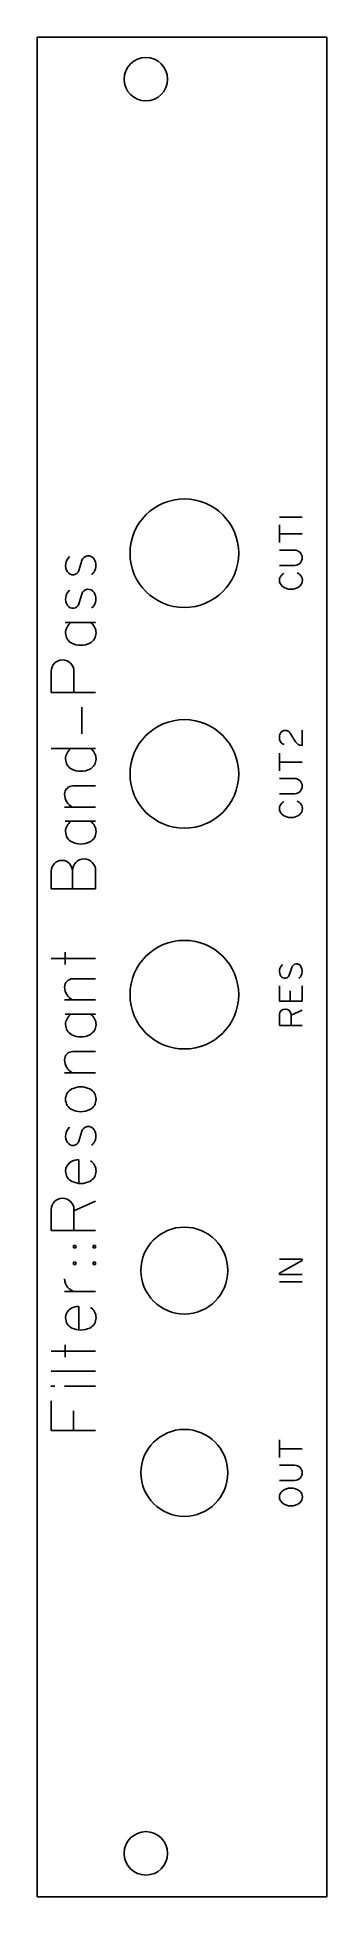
# Model space of a CAD drawing. Header units: millimetres. Extents: x 0 to 20, y 0 to 128.
import ezdxf

# ---------------------------------------------------------------- set-up
doc = ezdxf.new("R2010")
doc.units = ezdxf.units.MM
doc.layers.add('Contour', color=7, linetype='CONTINUOUS')
doc.layers.add('Engraving', color=7, linetype='CONTINUOUS')

msp = doc.modelspace()

# ---------------------------------------------------------------- linework, layer by layer
at = {"layer": 'Contour', "color": 7, "linetype": 'CONTINUOUS'}
for p, q in [((19.98, 128.4), (0, 128.4)), ((0, 128.4), (0, 128.4)), ((0, 128.4), (0, 0)), ((19.98, 0), (19.98, 128.4)), ((19.98, 128.4), (19.98, 128.4)), ((0, 0), (0, 0)), ((0, 0), (19.98, 0)), ((19.98, 0), (19.98, 0))]:
    msp.add_line(p, q, dxfattribs=at)
for centre, radius in [((7.5, 125.5), 1.5), ((10.155, 92.77), 3.75), ((10.155, 77.53), 3.75), ((10.155, 62.29), 3.75), ((10.155, 43.24), 3), ((10.155, 29.27), 3), ((7.5, 3), 1.5)]:
    msp.add_circle(centre, radius, dxfattribs=at)
at = {"layer": 'Engraving', "color": 7, "linetype": 'CONTINUOUS'}
for p, q in [((16.712, 95.257), (18.287, 95.257)), ((16.712, 93.507), (16.712, 94.732)), ((16.712, 94.732), (16.712, 94.119)), ((16.712, 94.119), (18.287, 94.119)), ((17.762, 92.982), (16.712, 92.982)), ((3.077, 92.261), (2.873, 91.581)), ((16.712, 91.932), (17.762, 91.932)), ((3.077, 89.951), (2.873, 89.272)), ((1.922, 87.981), (4.028, 87.981)), ((4.028, 87.981), (3.688, 87.981)), ((0.971, 84.618), (0.971, 83.158)), ((2.533, 83.158), (2.533, 84.618)), ((0.971, 83.158), (4.028, 83.158)), ((3.077, 80.304), (3.077, 82.139)), ((17.447, 80.349), (17.814, 79.754)), ((18.287, 79.492), (18.287, 80.542)), ((0.971, 79.285), (4.028, 79.285)), ((4.028, 79.285), (3.688, 79.285)), ((16.712, 77.742), (16.712, 78.967)), ((16.712, 78.967), (16.712, 78.354)), ((16.712, 78.354), (18.287, 78.354)), ((17.762, 77.217), (16.712, 77.217)), ((2.466, 76.704), (4.028, 76.704)), ((16.712, 76.167), (17.762, 76.167)), ((4.028, 75.243), (1.888, 75.243)), ((1.888, 75.243), (2.432, 75.243)), ((1.922, 74.258), (4.028, 74.258)), ((4.028, 74.258), (3.688, 74.258)), ((0.971, 70.828), (0.971, 69.605)), ((2.432, 69.605), (2.432, 70.828)), ((4.028, 69.605), (4.028, 70.862)), ((0.971, 69.605), (4.028, 69.605)), ((0.971, 64.782), (4.028, 64.782)), ((1.922, 64.374), (1.922, 65.223)), ((2.466, 63.389), (4.028, 63.389)), ((17.569, 64.172), (17.394, 63.647)), ((4.028, 61.928), (1.888, 61.928)), ((1.888, 61.928), (2.432, 61.928)), ((16.712, 62.895), (16.712, 61.845)), ((16.712, 61.845), (18.287, 61.845)), ((17.447, 61.862), (17.447, 62.545)), ((18.287, 61.845), (18.287, 62.895)), ((1.922, 60.943), (4.028, 60.943)), ((4.028, 60.943), (3.688, 60.943)), ((16.712, 60.165), (16.712, 60.917)), ((17.517, 60.865), (18.287, 61.215)), ((17.517, 60.917), (17.517, 60.165)), ((17.517, 60.165), (17.517, 60.865)), ((18.287, 60.165), (16.712, 60.165)), ((2.466, 58.362), (4.028, 58.362)), ((4.028, 56.901), (1.888, 56.901)), ((1.888, 56.901), (2.432, 56.901)), ((3.077, 52.859), (2.873, 52.18)), ((2.873, 49.259), (2.873, 50.889)), ((2.533, 47.357), (4.028, 48.036)), ((0.971, 45.998), (0.971, 47.459)), ((2.533, 47.459), (2.533, 45.998)), ((2.533, 45.998), (2.533, 47.357)), ((4.028, 45.998), (0.971, 45.998)), ((2.499, 44.809), (2.499, 44.979)), ((2.499, 44.979), (2.669, 44.979)), ((2.669, 44.979), (2.669, 44.809)), ((3.858, 44.809), (3.858, 44.979)), ((3.858, 44.979), (4.028, 44.979)), ((4.028, 44.979), (4.028, 44.809)), ((2.669, 44.809), (2.499, 44.809)), ((2.499, 43.654), (2.499, 43.824)), ((2.499, 43.824), (2.669, 43.824)), ((2.669, 43.824), (2.669, 43.654)), ((4.028, 44.809), (3.858, 44.809)), ((3.858, 43.654), (3.858, 43.824)), ((3.858, 43.824), (4.028, 43.824)), ((4.028, 43.824), (4.028, 43.654)), ((18.287, 44.028), (16.712, 44.028)), ((16.712, 43.065), (18.287, 43.94)), ((18.287, 43.94), (18.287, 44.028)), ((2.669, 43.654), (2.499, 43.654)), ((4.028, 43.654), (3.858, 43.654)), ((16.712, 42.978), (16.712, 43.065)), ((18.287, 42.978), (16.712, 42.978)), ((16.712, 42.453), (18.287, 42.453)), ((1.888, 41.786), (4.028, 41.786)), ((4.028, 41.786), (2.635, 41.786)), ((2.873, 39.137), (2.873, 40.767)), ((0.971, 37.676), (4.028, 37.676)), ((1.922, 37.269), (1.922, 38.118)), ((0.971, 36.284), (4.028, 36.284)), ((0.937, 35.265), (1.209, 35.265)), ((1.888, 35.265), (4.028, 35.265)), ((0.971, 34.246), (0.971, 32.208)), ((2.499, 32.241), (2.499, 33.566)), ((0.971, 32.208), (4.028, 32.208)), ((16.712, 30.322), (16.712, 31.547)), ((16.712, 31.547), (16.712, 30.934)), ((16.712, 30.934), (18.287, 30.934)), ((17.762, 29.797), (16.712, 29.797)), ((16.712, 28.747), (17.762, 28.747))]:
    msp.add_line(p, q, dxfattribs=at)
for centre, radius, start, end in [((2.791, 91.924), 0.829, 132.79928, -147.5182), ((3.524, 92.125), 0.467, 30.52157, 163.07759), ((17.762, 92.457), 0.525, -90, 90), ((2.459, 91.711), 0.434, 212.29913, -17.43279), ((3.53, 91.707), 0.457, -60.34846, -29.93151), ((3.16, 91.921), 0.884, -29.98596, 29.92981), ((17.227, 90.9), 0.516, 128.78127, 231.28821), ((17.516, 90.567), 0.956, 120.74801, 129.78256), ((17.55, 90.564), 0.928, 52.71009, 65.34134), ((17.789, 90.9), 0.516, -51.28821, 51.21873), ((2.791, 89.615), 0.829, 132.79928, -147.5182), ((3.524, 89.815), 0.467, 30.62722, 163.07759), ((3.16, 89.612), 0.884, -29.98596, 29.92981), ((17.508, 91.242), 0.959, -129.033, -50.967), ((2.459, 89.402), 0.434, 212.29913, -17.43279), ((3.529, 89.397), 0.457, -60.23958, -29.76042), ((2.83, 87.264), 0.874, 484.88999, 179.80333), ((3.188, 87.264), 0.874, 360.19667, 55.11001), ((2.755, 87.269), 0.799, 180.14342, -116.53299), ((3.009, 87.776), 1.366, 243.43495, -63.43495), ((3.263, 87.269), 0.799, 296.53299, -0.14342), ((1.752, 84.618), 0.781, 0, 180), ((17.335, 80.052), 0.628, 151.76107, -151.68071), ((17.114, 80.155), 0.385, 390.22433, 149.70066), ((17.113, 79.931), 0.375, 208.13534, -100.59153), ((18.285, 80.047), 0.555, -148.11505, -89.79353), ((2.83, 78.568), 0.874, 484.88999, 179.73778), ((2.755, 78.574), 0.799, 180.14342, -116.53299), ((3.263, 78.574), 0.799, 296.53299, -0.14342), ((3.188, 78.568), 0.874, 360.26222, 55.11001), ((3.009, 79.081), 1.366, 243.43495, -63.43495), ((17.762, 76.692), 0.525, -90, 90), ((2.462, 76.13), 0.574, 89.60073, -179.60073), ((2.876, 76.126), 0.988, 180, -116.69468), ((17.227, 75.135), 0.516, 128.78127, 231.28821), ((17.516, 74.802), 0.956, 120.74801, 129.78256), ((17.508, 75.477), 0.959, -129.033, -50.967), ((17.55, 74.799), 0.928, 52.71009, 65.34134), ((17.789, 75.135), 0.516, -51.28821, 51.21873), ((2.83, 73.541), 0.874, 484.88999, 179.73778), ((2.755, 73.547), 0.799, 180.14342, -116.53299), ((3.263, 73.547), 0.799, 296.53299, -0.14342), ((3.188, 73.541), 0.874, 360.26222, 55.11001), ((3.009, 74.054), 1.366, 243.43495, -63.43495), ((1.702, 70.828), 0.73, 0, 180), ((3.23, 70.862), 0.798, 0, 180), ((17.352, 63.9), 0.634, 132.76052, -147.56347), ((17.899, 64.069), 0.346, 29.97062, 162.66575), ((17.607, 63.901), 0.683, -29.94252, 29.94252), ((2.462, 62.815), 0.574, 89.60073, -179.60073), ((17.085, 63.738), 0.322, 213.59128, -16.40962), ((17.904, 63.755), 0.354, -64.01441, -33.46538), ((2.876, 62.811), 0.988, 180, -116.69468), ((2.83, 60.226), 0.874, 484.88999, 179.73778), ((3.188, 60.226), 0.874, 360.26222, 55.11001), ((17.114, 60.897), 0.402, 362.84113, 177.15181), ((2.755, 60.232), 0.799, 180.14342, -116.53299), ((3.009, 60.739), 1.366, 243.43495, -63.43495), ((3.263, 60.232), 0.799, 296.53299, -0.14342), ((2.462, 57.788), 0.574, 89.60073, -179.60073), ((2.876, 57.784), 0.988, 180, -116.69468), ((2.75, 55.067), 0.795, 116.27503, 243.72497), ((3.009, 54.558), 1.366, 63.43495, 116.56505), ((3.268, 55.067), 0.795, -63.72497, 63.72497), ((3.009, 55.576), 1.366, -116.56505, -63.43495), ((2.791, 52.523), 0.829, 132.79928, -147.5182), ((3.524, 52.723), 0.467, 30.62722, 163.07759), ((3.16, 52.52), 0.884, -29.98596, 29.92981), ((2.459, 52.31), 0.434, 212.29913, -17.43279), ((3.529, 52.305), 0.457, -60.23958, -29.76042), ((2.702, 50.106), 0.746, 119.89724, 179.84639), ((2.755, 50.11), 0.799, -179.85658, -116.53299), ((2.837, 49.882), 1.008, 87.95256, 120.20324), ((3.263, 50.11), 0.799, -63.46701, -0.14342), ((3.188, 50.104), 0.874, 0.26222, 55.11001), ((3.009, 50.617), 1.366, -116.56505, -63.43495), ((1.752, 47.459), 0.781, 360, 180), ((2.777, 42.664), 0.889, 179.67775, -99.18697), ((2.702, 39.984), 0.746, 119.89724, 179.84639), ((2.755, 39.988), 0.799, -179.85658, -116.53299), ((2.837, 39.76), 1.008, 87.95256, 120.20324), ((3.263, 39.988), 0.799, -63.46701, -0.14342), ((3.188, 39.982), 0.874, 0.26222, 55.11001), ((3.009, 40.495), 1.366, -116.56505, -63.43495), ((17.762, 29.272), 0.525, -90, 90), ((17.227, 27.61), 0.516, 128.78127, 231.28821), ((17.508, 27.267), 0.959, 50.967, 129.033), ((17.508, 27.952), 0.959, -129.033, -50.967), ((17.789, 27.61), 0.516, -51.28821, 51.21873)]:
    msp.add_arc(centre, radius, start, end, dxfattribs=at)

doc.saveas('drawing.dxf')
